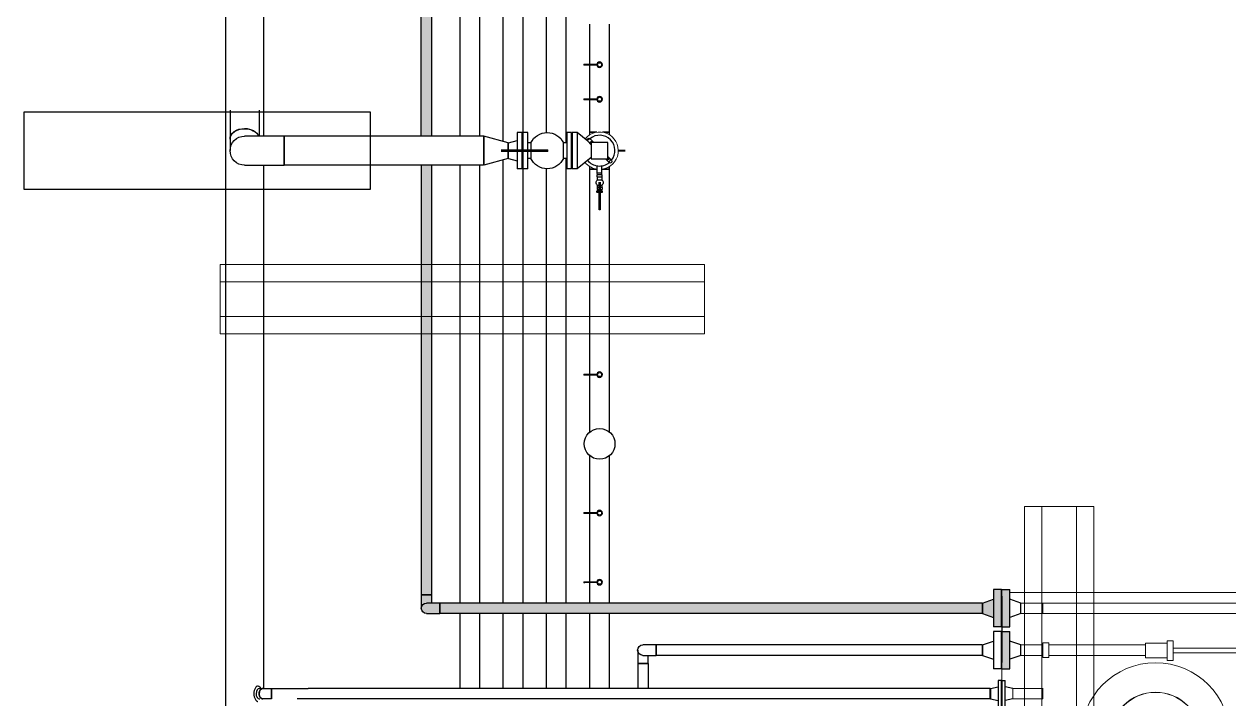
# Model space of a CAD drawing. Header units: millimetres. Extents: x 553637 to 584936, y 5008 to 53898.
# Drawn here: x 555802 to 562767, y 27217 to 31118 of the extents above; entities that cross this region are included whole.
import ezdxf

# ---------------------------------------------------------------- set-up
doc = ezdxf.new("R2010")
doc.units = ezdxf.units.MM
doc.header["$LTSCALE"] = 10
doc.header["$MEASUREMENT"] = 0
for name, color, linetype in [('2', 2, 'Continuous'), ('8', 8, 'Continuous'), ('BRIDA CIEGA PARA PRUEBAS', 170, 'Continuous'), ('CAÑERIAS PH 234', 20, 'Continuous'), ('CAÑERIAS PH 30', 94, 'Continuous')]:
    doc.layers.add(name, color=color, linetype=linetype)

# ---------------------------------------------------------------- blocks, each defined once
blk = doc.blocks.new('SL-01')
at = {"layer": '8', "lineweight": 0}
for p, q in [((1400, 200), (-1400, 200)), ((-1400, -200), (-1400, 200)), ((1400, -200), (1400, 200)), ((1400, 100), (-1400, 100)), ((1400, -100), (-1400, -100)), ((1400, -200), (-1400, -200))]:
    blk.add_line(p, q, dxfattribs=at)
blk = doc.blocks.new('A$C687858B3')
at = {"layer": '8', "lineweight": -2}
for p, q in [((-889, 854.2), (-889, -990.6)), ((-843, 838.2), (1739.9, 838.2)), ((1575.1, 776.4), (-779.5, 776.4)), ((-651.1, 716.1), (-651.1, 776.4)), ((1575.1, 716.1), (1575.1, 776.4)), ((-779.5, 716.1), (1575.1, 716.1)), ((67.6, 558.5), (67.6, 445.1)), ((100.9, 558.5), (67.6, 558.5)), ((100.9, 445.1), (100.9, 558.5)), ((-779.5, 534.6), (-651.1, 534.6)), ((-651.1, 547.1), (-651.1, 461.7)), ((-617.8, 547.1), (-651.1, 547.1)), ((-617.8, 461.7), (-617.8, 547.1)), ((-617.8, 534.6), (-57.3, 534.6)), ((-57.3, 544.5), (-57.3, 459.1)), ((67.6, 544.5), (-57.3, 544.5)), ((762.2, 515.7), (100.9, 515.7)), ((100.9, 488), (762.2, 488)), ((762.2, 488), (762.2, 515.7)), ((-779.5, 474.3), (-651.1, 474.3)), ((-651.1, 461.7), (-617.8, 461.7)), ((-617.8, 474.3), (-57.3, 474.3)), ((-57.3, 459.1), (67.6, 459.1)), ((67.6, 445.1), (100.9, 445.1)), ((-890.6, 305), (-889, 305)), ((-825.5, 222.5), (-825.5, 282.8)), ((-824.6, 282.8), (-651.1, 282.8)), ((-824.6, 282.8), (-824.6, 222.5)), ((-651.1, 223.8), (-651.1, 284.1)), ((-824.6, 222.5), (-651.1, 222.5)), ((-890.6, 200.2), (-889, 200.2)), ((502.3, -808.1), (-778.3, -808.1)), ((-651.1, -868.4), (-651.1, -808.1)), ((502.3, -868.4), (502.3, -808.1)), ((-778.3, -868.4), (502.3, -868.4)), ((-889, -990.6), (1739.9, -990.6))]:
    blk.add_line(p, q, dxfattribs=at)
at = {"layer": '8'}
for p, q in [((-889, 854.2), (-843, 854.2)), ((-843, 638.3), (-843, 854.2)), ((1739.9, 838.2), (1739.9, -990.6)), ((-889, 816.9), (-889, 638.3)), ((-779.5, 776.4), (-843, 798.6)), ((-779.5, 716.1), (-779.5, 776.4)), ((-779.5, 716.1), (-843, 693.9)), ((-889, 648.7), (-889, 432.8)), ((-889, 638.3), (-843, 638.3)), ((-843, 638.3), (-843, 648.7)), ((-889, 612.4), (-843, 612.4)), ((-843, 396.5), (-843, 612.4)), ((-779.5, 534.6), (-843, 556.7)), ((-779.5, 474.3), (-779.5, 534.6)), ((-779.5, 474.3), (-843, 452.1)), ((-889, 396.5), (-843, 396.5)), ((-889, 328.8), (-889, 176.4)), ((-889, 328.8), (-870, 328.8)), ((-870, 176.4), (-870, 328.8)), ((-825.5, 282.8), (-870, 291.5)), ((-825.5, 222.5), (-870, 213.8)), ((-889, 176.4), (-870, 176.4)), ((-888.8, -730.3), (-888.8, -946.2)), ((-888.8, -730.3), (-842.7, -730.3)), ((-842.7, -946.2), (-842.7, -730.3)), ((-779.2, -808), (-842.7, -785.9)), ((-779.2, -868.4), (-779.2, -808)), ((-779.2, -868.4), (-842.7, -890.5)), ((-888.8, -946.2), (-842.7, -946.2))]:
    blk.add_line(p, q, dxfattribs=at)
at = {"layer": '8', "lineweight": -2}
for centre, radius in [((0, 0), 431.2), ((0, 0), 261.2), ((0, 0), 260), ((1168.4, 0), 200), ((0, 0), 114.3), ((1168.4, 0), 137.5)]:
    blk.add_circle(centre, radius, dxfattribs=at)
at = {"layer": '8', "lineweight": -2, "extrusion": (0, 0, -1)}
for centre, start, end in [((890.5, 795.4), 359.99998, 179.99998), ((890.5, 553.6), 359.99995, 179.99995), ((890.5, 455.3), 179.99995, 359.99995), ((890.3, -789.1), 359.99996, 179.99996), ((890.3, -887.3), 179.99996, 359.99996)]:
    blk.add_arc(centre, 1.52, start, end, dxfattribs=at)
at = {"layer": '8', "extrusion": (0, 0, -1)}
blk.add_arc((890.5, 697.1), 1.52, 179.99998, 359.99998, dxfattribs=at)
blk = doc.blocks.new('A$C00726E8B')
at = {"layer": 'BRIDA CIEGA PARA PRUEBAS', "lineweight": 0}
h = blk.add_hatch(color=256, dxfattribs=at)
h.dxf.hatch_style = 1
h.paths.add_polyline_path([(46, 107.9), (0, 107.9), (0, -107.9), (46, -107.9)])
blk.add_lwpolyline([(0, 107.9), (46, 107.9), (46, -107.9), (0, -107.9)], close=True, dxfattribs=at)

msp = doc.modelspace()

# ---------------------------------------------------------------- hatches: boundary and pattern name
at = {"layer": 'CAÑERIAS PH 30'}
h = msp.add_hatch(color=256, dxfattribs=at)
h.dxf.hatch_style = 1
h.paths.add_polyline_path([(558158.3, 34566.2), (558158.3, 34695.2), (558158.3, 34818.3), (558097.9, 34804.4), (558097.9, 34697.2), (558097.9, 34568.2), (558097.9, 32384.1), (558112.3, 32384.1, -0.927041), (558144.1, 32381.7, -0.927041), (558112.3, 32379.3), (558097.9, 32379.3), (558097.9, 30470.3), (558158.3, 30470.3)])
h.paths.add_polyline_path([(557988.5, 34804.4), (557928.2, 34804.4), (557928.2, 34344.8), (557988.5, 34344.8)])
h.paths.add_polyline_path([(557988.5, 34344.8), (557928.2, 34344.8), (557919.5, 34300.3), (557997.2, 34300.3)])
h.paths.add_polyline_path([(558034.6, 34300.3), (557882.2, 34300.3), (557882.2, 34281.3), (558034.6, 34281.3)])
h.paths.add_polyline_path([(558034.6, 34279.7), (557882.2, 34279.7), (557882.2, 34260.7), (558034.6, 34260.7)])
h.paths.add_polyline_path([(558097.9, 34511.4), (557988.5, 34511.4), (557988.5, 34451.1), (558097.9, 34451.1)])
h.paths.add_polyline_path([(558321.7, 34511.4), (558158.3, 34511.4), (558158.3, 34451.1), (558321.7, 34451.1)])
h.paths.add_polyline_path([(558321.7, 34647.9), (558163.2, 34647.9), (558163.2, 34614.5), (558321.7, 34614.5)])
h.paths.add_polyline_path([(558571.7, 34647.9), (558436, 34647.9), (558436, 34614.5), (558571.7, 34614.5)])
h.paths.add_polyline_path([(558571.7, 34511.4), (558436, 34511.4), (558436, 34451.1), (558571.7, 34451.1)])
h.paths.add_polyline_path([(558821.1, 34647.9), (558686, 34647.9), (558686, 34614.5), (558821.1, 34614.5)])
h.paths.add_polyline_path([(558821.1, 34511.4), (558686, 34511.4), (558686, 34451.1), (558821.1, 34451.1)])
h.paths.add_polyline_path([(559022.4, 34511.4), (558935.4, 34511.4), (558935.4, 34451.1), (559022.4, 34451.1)])
h.paths.add_polyline_path([(559232.6, 34647.9), (558935.4, 34647.9), (558935.4, 34614.5), (559232.6, 34614.5)])
h.paths.add_polyline_path([(559068.1, 34520.1), (559023.7, 34511.4), (559023.7, 34451.1), (559068.1, 34442.4)])
h.paths.add_polyline_path([(559087.2, 34557.4), (559068.1, 34557.4), (559068.1, 34405), (559087.2, 34405)])
h.paths.add_polyline_path([(559108.2, 34557.4), (559089.2, 34557.4), (559089.2, 34405), (559108.2, 34405)])
h.paths.add_polyline_path([(559152.7, 34511.4), (559108.2, 34520.1), (559108.2, 34442.4), (559152.7, 34451.1)])
h.paths.add_polyline_path([(559249.9, 34685.2), (559235.7, 34685.2), (559235.7, 34577.2), (559249.9, 34577.2)])
h.paths.add_polyline_path([(559265.7, 34685.2), (559251.5, 34685.2), (559251.5, 34577.2), (559265.7, 34577.2)])
h.paths.add_polyline_path([(565635.9, 34647.9), (559268.8, 34647.9), (559268.8, 34614.5), (565635.9, 34614.5)])
h.paths.add_polyline_path([(565654.3, 34511.4), (559154.3, 34511.4), (559154.3, 34451.1), (565654.3, 34451.1)])
h.paths.add_polyline_path([(565687.7, 34631.2, 0.999882), (565654.3, 34631.2), (565654.3, 34610.4), (565687.7, 34610.4)])
h.paths.add_polyline_path([(565687.7, 34596.2), (565654.3, 34596.2), (565654.3, 34224.5), (565687.7, 34224.5)])
h.paths.add_polyline_path([(565724.9, 34221.4), (565617, 34221.4), (565617, 34207.2), (565724.9, 34207.2)])
h.paths.add_polyline_path([(565967.4, 34233.4), (565815, 34233.4), (565815, 34214.4), (565967.4, 34214.4)])
h.paths.add_polyline_path([(565921.3, 34277.9), (565861, 34277.9), (565852.3, 34233.4), (565930, 34233.4)])
h.paths.add_polyline_path([(565921.3, 34415.2), (565861, 34415.2), (565861, 34277.9), (565921.3, 34277.9)])
h.paths.add_polyline_path([(565921.3, 34480.7, 1.000097), (565861, 34480.7), (565861, 34417.2), (565921.3, 34417.2)])
h.paths.add_polyline_path([(565827.7, 34510.9), (565827.7, 34450.5), (565861, 34450.5), (565861, 34480.7, -0.414247), (565891.1, 34510.9)])
h.paths.add_polyline_path([(565825.7, 34510.9), (565687.7, 34510.9), (565687.7, 34450.5), (565825.7, 34450.5)])
h.paths.add_polyline_path([(565650.1, 34649.4), (565635.9, 34649.4), (565635.9, 34613), (565650.1, 34613)])
h.paths.add_polyline_path([(565689.2, 34610.4), (565652.7, 34610.4), (565652.7, 34596.2), (565689.2, 34596.2)])
h.paths.add_polyline_path([(565670, 34647.9), (565650.1, 34647.9), (565650.1, 34614.5), (565654.3, 34614.5), (565654.3, 34631.2, -0.396902)])
h = msp.add_hatch(color=256, dxfattribs=at)
h.dxf.hatch_style = 1
h.paths.add_polyline_path([(561339.6, 27771.1), (558206.3, 27771.1), (558206.3, 27710.8), (561339.6, 27710.8)])
h.paths.add_polyline_path([(561405.1, 27793.3), (561341.6, 27771.1), (561341.6, 27710.8), (561405.1, 27688.6)])
h.paths.add_polyline_path([(561451.1, 27848.9), (561405.1, 27848.9), (561405.1, 27633), (561451.1, 27633)])
h.paths.add_polyline_path([(558204.3, 27771.1), (558128.1, 27771.1, 1), (558128.1, 27710.8), (558204.3, 27710.8)])
h.paths.add_polyline_path([(558158.3, 30302), (558097.9, 30302), (558097.9, 27819.2), (558158.3, 27819.2)])
h.paths.add_polyline_path([(558158.3, 27817.2), (558097.9, 27817.2), (558097.9, 27741, -0.414214), (558128.1, 27771.1), (558158.3, 27771.1)])

# ---------------------------------------------------------------- linework, layer by layer
at = {"layer": '2'}
for p, q in [((556966.9, 48754.9), (556966.9, 24298.7)), ((557186, 34802), (557186, 30470.8)), ((556992.3, 30621.3), (556992.3, 30455.4)), ((557160.6, 30621.3), (557160.6, 30470.8)), ((556992.3, 30454), (556992.3, 30386.7)), ((557305.1, 30470.8), (557076.5, 30470.8)), ((557305.1, 30302.5), (557305.1, 30470.8)), ((558458.3, 30470.8), (557307.1, 30470.8)), ((557307.1, 30302.5), (557307.1, 30470.8)), ((558458.3, 30470.8), (558458.3, 30302.5)), ((558600, 30431.1), (558460.3, 30470.8)), ((558460.3, 30470.8), (558460.3, 30302.5)), ((558602, 30431.1), (558652.8, 30445.3)), ((558652.8, 30491.4), (558652.8, 30390.7)), ((558681.3, 30491.4), (558652.8, 30491.4)), ((558681.3, 30390.7), (558681.3, 30491.4)), ((558684.5, 30461.3), (558681.3, 30461.3)), ((558684.5, 30491.4), (558684.5, 30390.7)), ((558712.9, 30491.4), (558684.5, 30491.4)), ((558712.9, 30390.7), (558712.9, 30491.4)), ((558938.5, 30491.4), (558938.5, 30281.9)), ((558966.9, 30491.4), (558938.5, 30491.4)), ((558966.9, 30281.9), (558966.9, 30491.4)), ((558966.9, 30461.3), (558970.1, 30461.3)), ((558970.1, 30491.4), (558970.1, 30281.9)), ((558998.5, 30491.4), (558970.1, 30491.4)), ((558998.5, 30491.4), (558998.5, 30281.9)), ((559059.7, 30442.2), (558998.5, 30491.4)), ((559060.2, 30441.7), (559080.8, 30421.1)), ((559073.8, 30455.3), (559094.4, 30434.7)), ((558559, 30390.7), (558829.8, 30390.7)), ((558829.8, 30382.6), (558559, 30382.6)), ((558600, 30342.2), (558600, 30431.1)), ((558602, 30342.2), (558602, 30431.1)), ((558652.8, 30382.6), (558652.8, 30281.9)), ((558681.3, 30281.9), (558681.3, 30382.6)), ((558684.5, 30382.6), (558684.5, 30281.9)), ((558730.8, 30431.1), (558712.9, 30431.1)), ((558712.9, 30281.9), (558712.9, 30382.6)), ((558730.8, 30431.1), (558730.8, 30390.7)), ((558730.8, 30382.6), (558730.8, 30342.2)), ((558829.8, 30382.6), (558829.8, 30390.7)), ((558920.6, 30342.2), (558920.6, 30431.1)), ((558938.5, 30431.1), (558920.6, 30431.1)), ((559080.8, 30434.7), (559080.8, 30338.6)), ((559176.9, 30434.7), (559080.8, 30434.7)), ((559176.9, 30338.6), (559176.9, 30434.7)), ((559236.8, 30388.8), (559275.7, 30388.8)), ((559275.7, 30384.6), (559236.8, 30384.6)), ((557076.5, 30302.5), (557305.1, 30302.5)), ((557186, 30302.5), (557186, 27277.5)), ((558458.3, 30302.5), (557307.1, 30302.5)), ((558600, 30342.2), (558460.3, 30302.5)), ((558602, 30342.2), (558652.8, 30328)), ((558684.5, 30312), (558681.3, 30312)), ((558730.8, 30342.2), (558712.9, 30342.2)), ((558938.5, 30342.2), (558920.6, 30342.2)), ((559080.8, 30348), (558998.5, 30281.9)), ((559080.8, 30338.6), (559176.9, 30338.6)), ((559115.5, 30259.1), (559115.5, 30298.8)), ((559142.2, 30259.1), (559142.2, 30298.8)), ((559163.3, 30338.6), (559166.9, 30335)), ((559166.9, 30335), (559183.9, 30318)), ((559176.9, 30352.2), (559180.5, 30348.6)), ((559180.5, 30348.6), (559197.5, 30331.6)), ((558681.3, 30281.9), (558652.8, 30281.9)), ((558712.9, 30281.9), (558684.5, 30281.9)), ((558966.9, 30281.9), (558938.5, 30281.9)), ((558998.5, 30281.9), (558970.1, 30281.9)), ((559143.4, 30247.5), (559114.3, 30247.5)), ((559114.3, 30235.1), (559114.3, 30247.5)), ((559114.3, 30235.1), (559143.4, 30235.1)), ((559115.5, 30259.1), (559142.2, 30259.1)), ((559116.2, 30247.5), (559115.5, 30259.1)), ((559115.5, 30235.1), (559115.5, 30216.9)), ((559141.5, 30247.5), (559142.2, 30259.1)), ((559142.2, 30235.1), (559142.2, 30216.9)), ((559143.4, 30235.1), (559143.4, 30247.5)), ((559125.8, 30173.9), (559114.3, 30173.9)), ((559114.3, 30173.9), (559114.3, 30161.5)), ((559114.3, 30161.5), (559125.8, 30161.5)), ((559142.2, 30216.9), (559115.5, 30216.9)), ((559115.5, 30187.1), (559115.5, 30173.9)), ((559115.5, 30187.1), (559125.8, 30187.1)), ((559119.3, 30161.5), (559119.3, 30154.4)), ((559125.8, 30045), (559125.8, 30205)), ((559131.9, 30205), (559131.9, 30045)), ((559131.9, 30187.1), (559142.2, 30187.1)), ((559143.4, 30173.9), (559131.9, 30173.9)), ((559131.9, 30161.5), (559143.4, 30161.5)), ((559138.4, 30161.5), (559138.4, 30154.4)), ((559142.2, 30187.1), (559142.2, 30173.9)), ((559143.4, 30173.9), (559143.4, 30161.5)), ((559113.3, 30154.4), (559125.8, 30154.4)), ((559114, 30153.4), (559113.3, 30153.4)), ((559125.8, 30144.7), (559113.9, 30144.7)), ((559122.4, 30153.4), (559120.4, 30153.4)), ((559131.9, 30154.4), (559144.4, 30154.4)), ((559143.8, 30144.7), (559131.9, 30144.7)), ((559137.3, 30153.4), (559135.3, 30153.4)), ((559144.4, 30153.4), (559143.7, 30153.4)), ((559131.9, 30045), (559125.8, 30045)), ((561451.1, 27323.5), (561432.1, 27323.5)), ((561432.1, 27323.5), (561432.1, 27171.1)), ((561451.1, 27171.1), (561451.1, 27323.5)), ((557164, 27277.5), (557180.9, 27277.5)), ((557172.7, 27277.5), (557232.5, 27277.5)), ((557182.3, 27277.5), (557444.1, 27277.5)), ((557232.5, 27217.2), (557232.5, 27277.5)), ((557234.5, 27217.2), (557234.5, 27277.5)), ((561385.6, 27277.5), (557444.1, 27277.5)), ((561385.6, 27277.5), (561385.6, 27217.2)), ((561385.6, 27217.2), (561385.6, 27277.5)), ((561387.6, 27277.5), (561432.1, 27286.2)), ((561387.6, 27277.5), (561387.6, 27217.2)), ((557232.5, 27217.2), (557172.7, 27217.2)), ((561385.6, 27217.2), (557380.9, 27217.2)), ((561387.6, 27217.2), (561432.1, 27208.5))]:
    msp.add_line(p, q, dxfattribs=at)
at = {"layer": '2', "extrusion": (0, 0, -1)}
for centre, radius, start, end in [((-557076.5, 30386.7), 84.1, 270, 90), ((-558825.7, 30386.7), 104.8, 25.10272, 154.89728), ((-559067, 30448.5), 9.6, 315, 135), ((-559084, 30431.5), 9.6, 315, 135), ((-558825.7, 30386.7), 104.8, 205.10272, 334.89728), ((-559173.7, 30341.8), 9.6, 135, 315), ((-559190.7, 30324.8), 9.6, 135, 315), ((-559128.8, 30202), 20, 311.81031, 48.18969), ((-559128.8, 30202), 20, 131.81031, 228.18969), ((-559128.8, 30149.1), 15.5, 343.77466, 16.22535), ((-559128.8, 30153.9), 7.77, 356.44008, 3.55988), ((-559128.8, 30149.1), 7.77, 146.02497, 213.97504), ((-559128.8, 30153.9), 7.77, 176.44008, 183.55992), ((-559128.8, 30149.1), 15.5, 163.77466, 196.22533)]:
    msp.add_arc(centre, radius, start, end, dxfattribs=at)
at = {"layer": '2'}
for start, end in [(141.17276, 141.19746), (321.17276, 128.82724), (218.80254, 308.82724)]:
    msp.add_arc((559128.8, 30386.7), 88.9, start, end, dxfattribs=at)
at = {"layer": '2', "extrusion": (2.53741e-32, -1.3192e-61, -1)}
msp.add_arc((-559128.8, 30149.1), 7.77, 326.02497, 33.975, dxfattribs=at)
at = {"layer": '2', "extrusion": (-4.15321e-31, 1.19431e-16, -1)}
msp.add_ellipse((557076.5, 30455.4), major_axis=(-84.1, 0), ratio=0.707107, start_param=6.2713, end_param=7.853982, dxfattribs=at)
at = {"layer": '2', "extrusion": (-1.38248e-32, 1.19431e-16, -1)}
msp.add_ellipse((557076.5, 30454), major_axis=(-84.1, 0), ratio=0.707107, start_param=0, end_param=1.570796, dxfattribs=at)
at = {"layer": '2', "extrusion": (0, 0, -1)}
for centre, major_axis, ratio, start_param, end_param in [((557076.5, 30455.4), (-84.1, 0), 0.707107, 1.570796, 2.880261), ((559067, 30448.5), (-6.79, -6.79), 0.447214, 0, 3.141593), ((559084, 30431.5), (-6.79, -6.79), 0.447214, 1.589154, 3.141593), ((559084, 30431.5), (-6.79, -6.79), 0.447214, 0, 1.552439), ((559117.2, 30153.9), (0, 7.77), 0.5, 4.650257, 4.712389), ((559117.2, 30149.1), (0, 7.77), 0.5, 4.119413, 4.712389), ((559117.2, 30149.1), (0, 7.77), 0.5, 0.97782, 1.570796), ((559117.2, 30153.9), (0, 7.77), 0.5, 1.508664, 1.570796), ((559117.2, 30153.9), (0, 7.77), 0.5, 1.570796, 1.632929), ((559140.5, 30149.1), (0, -7.77), 0.5, 0.97782, 1.570796), ((559140.5, 30149.1), (0, -7.77), 0.5, 4.119413, 4.712389), ((559140.5, 30153.9), (0, -7.77), 0.5, 4.650257, 4.712389), ((557182.3, 27247.3), (0, -30.2), 0.707107, 1.570796, 3.174752), ((557182.3, 27247.3), (0, -30.2), 0.707107, 6.250025, 7.853982), ((557183.7, 27247.3), (0, -30.2), 0.707107, 0, 3.141593)]:
    msp.add_ellipse(centre, major_axis=major_axis, ratio=ratio, start_param=start_param, end_param=end_param, dxfattribs=at)
at = {"layer": '2', "extrusion": (4.16208e-32, -1.19431e-16, -1)}
msp.add_ellipse((557076.5, 30454), major_axis=(-84.1, 0), ratio=0.707107, start_param=1.570796, end_param=2.855571, dxfattribs=at)
at = {"layer": '2'}
for centre, major_axis, ratio, start_param, end_param in [((559173.7, 30341.8), (6.79, 6.79), 0.447214, 2.430223, 3.141593), ((559173.7, 30341.8), (6.79, 6.79), 0.447214, 0, 0.71137), ((559190.7, 30324.8), (6.79, 6.79), 0.447214, 0, 3.141593), ((557164, 27247.3), (0, 30.2), 0.707107, 0, 1.570796), ((557164, 27247.3), (0, 30.2), 0.707107, 1.570796, 3.141593), ((557180.9, 27247.3), (0, 30.2), 0.707107, 6.250025, 7.853982), ((557180.9, 27247.3), (0, 30.2), 0.707107, 1.570796, 3.174752), ((557182.3, 27247.3), (0, 30.2), 0.707107, 0, 1.570796), ((557182.3, 27247.3), (0, 30.2), 0.707107, 1.570796, 3.141593)]:
    msp.add_ellipse(centre, major_axis=major_axis, ratio=ratio, start_param=start_param, end_param=end_param, dxfattribs=at)
at = {"layer": '2', "extrusion": (2.2855e-16, 9.08194e-30, -1)}
msp.add_ellipse((559117.2, 30153.9), major_axis=(0, 7.77), ratio=0.5, start_param=4.712389, end_param=4.774521, dxfattribs=at)
at = {"layer": '2', "extrusion": (2.2855e-16, 8.28131e-30, -1)}
msp.add_ellipse((559117.2, 30149.1), major_axis=(0, 7.77), ratio=0.5, start_param=4.712389, end_param=5.305365, dxfattribs=at)
at = {"layer": '2', "extrusion": (2.2855e-16, 8.67606e-30, -1)}
msp.add_ellipse((559117.2, 30149.1), major_axis=(0, 7.77), ratio=0.5, start_param=1.570796, end_param=2.163772, dxfattribs=at)
at = {"layer": '2', "extrusion": (-2.2855e-16, -2.127e-30, -1)}
msp.add_ellipse((559140.5, 30153.9), major_axis=(0, -7.77), ratio=0.5, start_param=1.570796, end_param=1.632929, dxfattribs=at)
at = {"layer": '2', "extrusion": (2.2855e-16, 2.60857e-30, -1)}
msp.add_ellipse((559140.5, 30153.9), major_axis=(0, -7.77), ratio=0.5, start_param=1.508664, end_param=1.570796, dxfattribs=at)
at = {"layer": '2', "extrusion": (2.2855e-16, 2.41127e-30, -1)}
msp.add_ellipse((559140.5, 30149.1), major_axis=(0, -7.77), ratio=0.5, start_param=1.570796, end_param=2.163772, dxfattribs=at)
at = {"layer": '2', "extrusion": (-2.2855e-16, -2.07835e-30, -1)}
msp.add_ellipse((559140.5, 30149.1), major_axis=(0, -7.77), ratio=0.5, start_param=4.712389, end_param=5.305365, dxfattribs=at)
at = {"layer": '2', "extrusion": (2.2855e-16, 3.80905e-31, -1)}
msp.add_ellipse((559140.5, 30153.9), major_axis=(0, -7.77), ratio=0.5, start_param=4.712389, end_param=4.774521, dxfattribs=at)
at = {"layer": '2'}
for points, knots in [([(557153.9, 27291.8), (557152.6, 27291.8), (557151.2, 27291.5), (557148.5, 27290.5), (557147.1, 27289.7), (557143.1, 27286.8), (557140.7, 27284), (557135.8, 27276.6), (557133.4, 27271), (557130.3, 27259.3), (557129.6, 27253.1), (557129.6, 27247.3), (557129.6, 27241.6), (557130.3, 27235.4), (557133.4, 27223.6), (557135.8, 27218.1), (557140.7, 27210.7), (557143.1, 27207.9), (557147.1, 27205), (557148.5, 27204.2), (557151.2, 27203.1), (557152.6, 27202.9), (557153.9, 27202.9)], [6.730954, 6.730954, 6.730954, 6.730954, 6.952963, 6.952963, 7.174972, 7.174972, 7.61899, 7.61899, 8.296341, 8.296341, 8.973691, 8.973691, 8.973691, 9.651041, 9.651041, 10.328392, 10.328392, 10.77241, 10.77241, 10.994418, 10.994418, 11.216427, 11.216427, 11.216427, 11.216427]), ([(557153.9, 27291.8), (557155.8, 27291.8), (557157.7, 27291.3), (557160.6, 27289.6), (557161.8, 27288.8), (557163.9, 27286.9), (557164.9, 27285.8), (557166.9, 27283.4), (557167.8, 27282.2), (557169.5, 27279.7), (557170.2, 27278.6), (557170.9, 27277.5)], [-2.42111, -2.42111, -2.42111, -2.42111, -2.102648, -2.102648, -1.895808, -1.895808, -1.69569, -1.69569, -1.491311, -1.491311, -1.329666, -1.329666, -1.329666, -1.329666])]:
    msp.add_open_spline(points, degree=3, knots=knots, dxfattribs=at)
at = {"layer": '8', "flags": 128}
msp.add_lwpolyline([(555801.8, 30611.2), (557801.8, 30611.2), (557801.8, 30161.2), (555801.8, 30161.2)], close=True, dxfattribs=at)
at = {"layer": 'BRIDA CIEGA PARA PRUEBAS', "lineweight": 0}
for start, end in [(277.09584, 141.19746), (218.80254, 262.90416)]:
    msp.add_arc((559128.8, 30386.7), 108, start, end, dxfattribs=at)
at = {"layer": 'CAÑERIAS PH 234'}
for p, q in [((558321.7, 30470.3), (558321.7, 34844.1)), ((558685.9, 30491.4), (558685.9, 34841.7)), ((558436, 30470.8), (558436, 34783.8)), ((558571.6, 30439.2), (558571.6, 34781.5)), ((558935.9, 30431.1), (558935.9, 33123)), ((558821.6, 30491.4), (558821.6, 32388.7)), ((559071.7, 30886.1), (559071.7, 31117.3)), ((559186, 30493.3), (559186, 31117.3)), ((559036.6, 30886.9), (559043.1, 30886.9)), ((559036.6, 30886.9), (559036.6, 30880.4)), ((559043.1, 30880.4), (559036.6, 30880.4)), ((559043.1, 30886.9), (559043.1, 30880.4)), ((559043.1, 30886.1), (559112.8, 30886.1)), ((559112.8, 30881.2), (559043.1, 30881.2)), ((559071.7, 30686.1), (559071.7, 30881.2)), ((559036.6, 30686.9), (559043.1, 30686.9)), ((559036.6, 30686.9), (559036.6, 30680.4)), ((559043.1, 30680.4), (559036.6, 30680.4)), ((559043.1, 30686.9), (559043.1, 30680.4)), ((559043.1, 30686.1), (559112.8, 30686.1)), ((559112.8, 30681.2), (559043.1, 30681.2)), ((559071.7, 30493.3), (559071.7, 30681.2)), ((559112.8, 30686.1), (559112.8, 30681.2)), ((559112.1, 30493.3), (559071.7, 30493.3)), ((559102.3, 30491.3), (559071.7, 30491.3)), ((559071.7, 30478.2), (559071.7, 30491.3)), ((559186, 30493.3), (559145.6, 30493.3)), ((559186, 30491.3), (559155.3, 30491.3)), ((559186, 30478.2), (559186, 30491.3)), ((558321.7, 27771.1), (558321.7, 30302)), ((558436, 27771.1), (558436, 30302.5)), ((558571.6, 27771.1), (558571.6, 30334.1)), ((558935.9, 27771.1), (558935.9, 30342.2)), ((558685.9, 27771.1), (558685.9, 30281.9)), ((558821.6, 27771.1), (558821.6, 30282)), ((559071.7, 30282), (559071.7, 30295.1)), ((559071.7, 30282), (559102.3, 30282)), ((559071.7, 29094.1), (559071.7, 30280)), ((559071.7, 30280), (559112.1, 30280)), ((559145.6, 30280), (559186, 30280)), ((559155.3, 30282), (559186, 30282)), ((559186, 30282), (559186, 30295.1)), ((559186, 28759.8), (559186, 30280)), ((559036.6, 29094.9), (559036.6, 29088.4)), ((559036.6, 29094.9), (559043.1, 29094.9)), ((559043.1, 29088.4), (559036.6, 29088.4)), ((559043.1, 29094.9), (559043.1, 29088.4)), ((559043.1, 29094.1), (559112.8, 29094.1)), ((559112.8, 29089.2), (559043.1, 29089.2)), ((559071.7, 28759.8), (559071.7, 29089.2)), ((559071.7, 28294.1), (559071.7, 28623.6)), ((559186, 27890.2), (559186, 28623.6)), ((559036.6, 28294.9), (559043.1, 28294.9)), ((559036.6, 28294.9), (559036.6, 28288.4)), ((559043.1, 28288.4), (559036.6, 28288.4)), ((559043.1, 28294.9), (559043.1, 28288.4)), ((559043.1, 28294.1), (559112.8, 28294.1)), ((559112.8, 28289.2), (559043.1, 28289.2)), ((559071.7, 27894.1), (559071.7, 28289.2)), ((559112.8, 28294.1), (559112.8, 28289.2)), ((559036.6, 27894.9), (559043.1, 27894.9)), ((559036.6, 27894.9), (559036.6, 27888.4)), ((559043.1, 27888.4), (559036.6, 27888.4)), ((559043.1, 27894.9), (559043.1, 27888.4)), ((559043.1, 27894.1), (559112.8, 27894.1)), ((559112.8, 27889.2), (559043.1, 27889.2)), ((559071.7, 27771.1), (559071.7, 27889.2)), ((559186, 27771.1), (559186, 27887.7)), ((558321.7, 27277.5), (558321.7, 27710.8)), ((558436, 27277.5), (558436, 27710.8)), ((558571.6, 27277.5), (558571.6, 27710.8)), ((558685.9, 27277.5), (558685.9, 27710.8)), ((558821.6, 27277.5), (558821.6, 27710.8)), ((558935.9, 27277.5), (558935.9, 27710.8)), ((559071.7, 27277.5), (559071.7, 27710.8)), ((559186, 27277.5), (559186, 27710.8)), ((561405.1, 27607.1), (561405.1, 27391.2)), ((561451.1, 27607.1), (561405.1, 27607.1)), ((561451.1, 27391.2), (561451.1, 27607.1)), ((559455.1, 27529.3), (559378.9, 27529.3)), ((559455.1, 27469), (559455.1, 27529.3)), ((559457.1, 27469), (559457.1, 27529.3)), ((561339.6, 27529.3), (559457.1, 27529.3)), ((561339.6, 27529.3), (561339.6, 27469)), ((561341.6, 27529.3), (561405.1, 27551.5)), ((561341.6, 27529.3), (561341.6, 27469)), ((559348.8, 27499.1), (559348.8, 27422.9)), ((559378.9, 27469), (559455.1, 27469)), ((559409.1, 27422.9), (559409.1, 27469)), ((561339.6, 27469), (559457.1, 27469)), ((561341.6, 27469), (561405.1, 27446.8)), ((559348.8, 27422.9), (559409.1, 27422.9)), ((559348.8, 27420.9), (559348.8, 27277.5)), ((559348.8, 27420.9), (559409.1, 27420.9)), ((559409.1, 27420.9), (559409.1, 27277.5)), ((561451.1, 27391.2), (561405.1, 27391.2))]:
    msp.add_line(p, q, dxfattribs=at)
at = {"layer": 'CAÑERIAS PH 234', "extrusion": (0, 0, -1)}
for centre in [(-559128.8, 30883.7), (-559128.8, 30683.7), (-559128.8, 29091.7), (-559128.8, 28291.7), (-559128.8, 27891.7)]:
    msp.add_circle(centre, 16, dxfattribs=at)
at = {"layer": 'CAÑERIAS PH 234'}
for centre, radius in [((559128.8, 30883.7), 11.6), ((559128.8, 30683.7), 11.6), ((559128.8, 29091.7), 11.6), ((559128.8, 28691.7), 88.9), ((559128.8, 28291.7), 11.6), ((559128.8, 27891.7), 11.6)]:
    msp.add_circle(centre, radius, dxfattribs=at)
at = {"layer": 'CAÑERIAS PH 234', "extrusion": (0, 0, -1)}
msp.add_arc((-559378.9, 27499.1), 30.2, 269.99995, 89.99995, dxfattribs=at)
at = {"layer": 'CAÑERIAS PH 30', "color": 3}
for p, q in [((558097.9, 30470.3), (558097.9, 34566.2)), ((558158.3, 30470.3), (558158.3, 34566.2)), ((558097.9, 30302), (558097.9, 27741)), ((558158.3, 27771.1), (558158.3, 30302)), ((558158.3, 27819.2), (558097.9, 27819.2)), ((558158.3, 27817.2), (558097.9, 27817.2)), ((561341.6, 27771.1), (561405.1, 27793.3)), ((561451.1, 27848.9), (561405.1, 27848.9)), ((561405.1, 27848.9), (561405.1, 27633)), ((561451.1, 27633), (561451.1, 27848.9)), ((558204.3, 27771.1), (558128.1, 27771.1)), ((558204.3, 27710.8), (558204.3, 27771.1)), ((558206.3, 27710.8), (558206.3, 27771.1)), ((561341.6, 27771.1), (558206.3, 27771.1)), ((561339.6, 27771.1), (561339.6, 27710.8)), ((561341.6, 27771.1), (561341.6, 27710.8)), ((558128.1, 27710.8), (558204.3, 27710.8)), ((561339.6, 27710.8), (558206.3, 27710.8)), ((561341.6, 27710.8), (561405.1, 27688.6)), ((561451.1, 27633), (561405.1, 27633))]:
    msp.add_line(p, q, dxfattribs=at)
at = {"layer": 'CAÑERIAS PH 30', "color": 3, "extrusion": (0, 0, -1)}
msp.add_arc((-558128.1, 27741), 30.2, 270, 90, dxfattribs=at)

# ---------------------------------------------------------------- block references
at = {"layer": '2', "lineweight": 0}
msp.add_blockref('SL-01', (558335.6, 29528.6), dxfattribs=at)
at = {"layer": '2', "lineweight": 0, "xscale": -1, "rotation": 90}
msp.add_blockref('SL-01', (561785.6, 26928.6), dxfattribs=at)
at = {"layer": '8', "lineweight": 0}
msp.add_blockref('A$C687858B3', (562342.6, 26994.7), dxfattribs=at)
at = {"layer": 'BRIDA CIEGA PARA PRUEBAS', "lineweight": 0}
for p in [(561454.2, 27741), (561454.2, 27499.1)]:
    msp.add_blockref('A$C00726E8B', p, dxfattribs=at)

doc.saveas('drawing.dxf')
